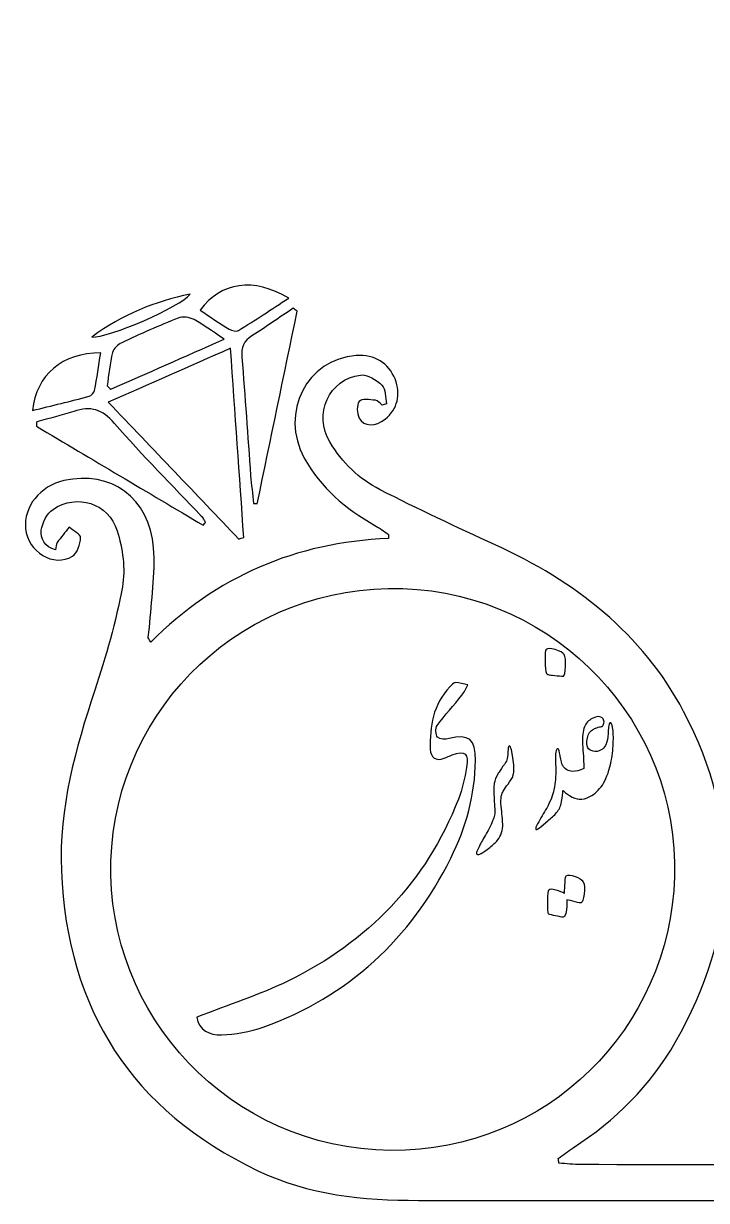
# Model space of a CAD drawing. Header units: millimetres. Extents: x -18.3 to 19.4, y -18.4 to 18.2.
# Drawn here: x -18.26 to -7.66, y -18.4 to -0.12 of the extents above; entities that cross this region are included whole.
import ezdxf

# ---------------------------------------------------------------- set-up
doc = ezdxf.new("R2010")
doc.units = ezdxf.units.MM
doc.header["$MEASUREMENT"] = 0
doc.layers.add('Layer 1', color=7, linetype='Continuous')

msp = doc.modelspace()

# ---------------------------------------------------------------- linework, layer by layer
at = {"layer": 'Layer 1', "color": 250}
for points, knots in [([(-9.9522, -17.8255), (-9.8384, -17.8336), (-9.7245, -17.8481), (-9.6106, -17.8481), (-6.649, -17.8499), (-3.6873, -17.851), (-0.7255, -17.851), (4.812, -17.8512), (10.3496, -17.8499), (15.887, -17.8524), (16.6688, -17.8526), (17.3644, -17.6315), (17.9398, -17.0907), (18.5201, -16.5446), (18.8246, -15.8651), (18.8253, -15.0705), (18.8285, -11.3514), (18.8214, 7.1841), (18.8165, 10.9029), (18.8161, 10.9776), (18.7978, 11.0521), (18.7837, 11.1552), (18.6616, 11.0658), (18.5748, 10.9985), (18.4845, 10.9369), (17.9469, 10.5698), (17.3203, 10.6531), (16.8896, 11.1499), (16.7732, 11.2842), (16.6709, 11.4309), (16.5495, 11.5602), (16.3618, 11.7599), (16.0472, 11.7906), (15.8401, 11.6316), (15.7117, 11.5325), (15.6058, 11.4234), (15.729, 11.238), (15.7649, 11.1844), (15.7529, 11.0859), (15.7335, 11.0159), (15.7272, 10.9927), (15.6101, 10.9674), (15.5787, 10.9907), (15.5205, 11.0334), (15.4605, 11.1066), (15.4485, 11.175), (15.3896, 11.5222), (15.664, 11.9096), (16.0235, 11.9911), (16.1802, 12.0265), (16.3421, 12.0374), (16.5216, 12.0622), (16.504, 12.1299), (16.4977, 12.1887), (16.4733, 12.2381), (16.2645, 12.6602), (16.3537, 13.0449), (16.6187, 13.4057), (16.7587, 13.5965), (16.9351, 13.7663), (17.0466, 13.9721), (17.1559, 14.1746), (17.2212, 14.4067), (17.272, 14.6335), (17.3038, 14.7742), (17.2378, 14.9082), (17.0674, 14.9728), (17.0455, 14.9307), (17.0117, 14.8951), (17.0099, 14.858), (17.0007, 14.6709), (16.8769, 14.6159), (16.7234, 14.6207), (16.5583, 14.6258), (16.4454, 14.7087), (16.4225, 14.8887), (16.3936, 15.1197), (16.5283, 15.3374), (16.7499, 15.4072), (17.0092, 15.4887), (17.2787, 15.3987), (17.3863, 15.183), (17.562, 14.83), (17.4816, 14.4828), (17.315, 14.1584), (17.2117, 13.9563), (17.0501, 13.7844), (16.9242, 13.5927), (16.8268, 13.4447), (16.7287, 13.2936), (16.6571, 13.1324), (16.4264, 12.6129), (16.6049, 12.1211), (17.0974, 11.8453), (17.2141, 11.9574), (17.3274, 12.0658), (17.4756, 12.2083), (17.5077, 12.0948), (17.5249, 12.0554), (17.5302, 12.0145), (17.5627, 11.7545), (17.6213, 11.5081), (17.9126, 11.4208), (18.2125, 11.3308), (18.5953, 11.449), (18.7752, 11.6911), (18.9357, 11.9071), (19.019, 12.1558), (19.0609, 12.4763), (18.9555, 12.4328), (18.892, 12.4092), (18.8309, 12.3808), (18.2813, 12.1278), (17.6957, 12.358), (17.5426, 12.888), (17.417, 13.3227), (17.756, 13.7214), (18.1973, 13.6339), (18.3106, 13.6116), (18.446, 13.5106), (18.4976, 13.4084), (18.6161, 13.1731), (18.4683, 12.9972), (18.1688, 12.9965), (18.1084, 12.81), (18.2047, 12.7047), (18.3646, 12.6464), (18.5723, 12.5706), (18.8302, 12.6708), (18.9555, 12.8899), (19.1615, 13.252), (19.1604, 13.6296), (18.9667, 13.9955), (18.8493, 14.2178), (18.6221, 14.2515), (18.3878, 14.2529), (18.3504, 14.5072), (18.5558, 14.5618), (18.7117, 14.657), (18.6129, 14.8886), (18.3938, 14.8303), (18.1726, 14.9148), (18.4249, 15.116), (18.6743, 15.2685), (18.8613, 15.4767), (19.0511, 15.688), (19.1802, 15.9537), (19.353, 16.2228), (19.3601, 16.1392), (19.3721, 16.0669), (19.3721, 15.9946), (19.3724, 15.1113), (19.3686, 14.2284), (19.371, 13.3453), (19.3728, 12.7734), (19.2578, 12.2264), (19.0472, 11.697), (19.0183, 11.6247), (19.0038, 11.5464), (18.9826, 11.4711), (18.9964, 11.453), (19.0105, 11.4348), (19.0242, 11.4168), (19.1283, 11.4607), (19.232, 11.5044), (19.3626, 11.5595), (19.3696, 11.4669), (19.3834, 11.3685), (19.3834, 11.27), (19.3844, 7.425), (19.3873, -11.2368), (19.3834, -15.0818), (19.3813, -16.9005), (17.8809, -18.4019), (16.0616, -18.4023), (6.6643, -18.4044), (-2.7332, -18.4012), (-12.1307, -18.403), (-12.9923, -18.4034), (-13.8376, -18.3198), (-14.6248, -17.9426), (-16.5796, -17.0057), (-17.5856, -15.446), (-17.6766, -13.2818), (-17.7176, -12.3041), (-17.4568, -11.3907), (-17.1577, -10.4778), (-16.9852, -9.9514), (-16.8279, -9.4153), (-16.7291, -8.8717), (-16.6784, -8.5937), (-16.7247, -8.2747), (-16.81, -8.0001), (-16.9435, -7.5701), (-17.4351, -7.419), (-17.806, -7.6687), (-17.8999, -7.732), (-17.9735, -7.8767), (-17.9877, -7.9925), (-18.0032, -8.1169), (-17.9374, -8.2509), (-17.765, -8.2988), (-17.7559, -8.2509), (-17.7592, -8.2109), (-17.7414, -8.1854), (-17.6841, -8.1031), (-17.619, -8.0263), (-17.557, -7.9474), (-17.4932, -8.0014), (-17.3747, -8.0579), (-17.3771, -8.1089), (-17.3816, -8.2088), (-17.4267, -8.3501), (-17.5023, -8.396), (-17.7971, -8.5751), (-18.1989, -8.3292), (-18.232, -7.9674), (-18.2633, -7.6246), (-18.0081, -7.3055), (-17.6356, -7.2215), (-16.9087, -7.0572), (-16.3079, -7.4854), (-16.2449, -8.2674), (-16.2121, -8.6746), (-16.2826, -9.0905), (-16.3079, -9.5021), (-16.311, -9.5531), (-16.3254, -9.6038), (-16.3309, -9.6551), (-16.332, -9.6668), (-16.3179, -9.6799), (-16.2881, -9.7334), (-15.2722, -8.7129), (-14.0396, -8.1796), (-12.5998, -8.1211), (-12.6, -8.0997), (-12.6, -8.0783), (-12.6001, -8.057), (-12.6698, -8.0101), (-12.7371, -7.9585), (-12.81, -7.9171), (-13.2622, -7.6601), (-13.6519, -7.3365), (-13.9052, -6.8728), (-14.2915, -6.1663), (-13.8666, -5.3315), (-13.0983, -5.2795), (-12.8178, -5.2605), (-12.5932, -5.3963), (-12.4964, -5.6429), (-12.4027, -5.882), (-12.4583, -6.1112), (-12.6476, -6.2658), (-12.7952, -6.3864), (-12.9826, -6.3885), (-13.0532, -6.2497), (-13.0897, -6.178), (-13.0959, -6.0467), (-13.0526, -5.9923), (-13.0167, -5.9468), (-12.8882, -5.9658), (-12.8021, -5.973), (-12.7659, -5.9761), (-12.7329, -6.0226), (-12.6986, -6.0494), (-12.6757, -6.0433), (-12.6529, -6.0371), (-12.6301, -6.0313), (-12.6511, -5.9309), (-12.6402, -5.7994), (-12.7007, -5.7387), (-12.7841, -5.6551), (-12.9281, -5.5689), (-13.0343, -5.5816), (-13.5228, -5.6409), (-13.764, -6.1962), (-13.5086, -6.6213), (-13.3161, -6.9421), (-13.0543, -7.1967), (-12.7276, -7.3638), (-12.1405, -7.6638), (-11.5436, -7.9447), (-10.9437, -8.2182), (-9.7026, -8.7842), (-8.6601, -9.5914), (-8.0166, -10.8085), (-7.1072, -12.5283), (-7.1698, -14.2513), (-8.142, -15.9424), (-8.5356, -16.6274), (-9.0759, -17.162), (-9.7338, -17.5871), (-9.8129, -17.6382), (-9.8875, -17.6961), (-9.9645, -17.7508), (-9.9603, -17.7755), (-9.9562, -17.8008), (-9.9522, -17.8255)], [0, 0, 0, 0, 0.010101, 0.010101, 0.010101, 0.020202, 0.020202, 0.020202, 0.030303, 0.030303, 0.030303, 0.040404, 0.040404, 0.040404, 0.0505051, 0.0505051, 0.0505051, 0.0606061, 0.0606061, 0.0606061, 0.0707071, 0.0707071, 0.0707071, 0.0808081, 0.0808081, 0.0808081, 0.0909091, 0.0909091, 0.0909091, 0.1010101, 0.1010101, 0.1010101, 0.1111111, 0.1111111, 0.1111111, 0.1212121, 0.1212121, 0.1212121, 0.1313131, 0.1313131, 0.1313131, 0.1414141, 0.1414141, 0.1414141, 0.1515152, 0.1515152, 0.1515152, 0.1616162, 0.1616162, 0.1616162, 0.1717172, 0.1717172, 0.1717172, 0.1818182, 0.1818182, 0.1818182, 0.1919192, 0.1919192, 0.1919192, 0.2020202, 0.2020202, 0.2020202, 0.2121212, 0.2121212, 0.2121212, 0.2222222, 0.2222222, 0.2222222, 0.2323232, 0.2323232, 0.2323232, 0.2424242, 0.2424242, 0.2424242, 0.2525253, 0.2525253, 0.2525253, 0.2626263, 0.2626263, 0.2626263, 0.2727273, 0.2727273, 0.2727273, 0.2828283, 0.2828283, 0.2828283, 0.2929293, 0.2929293, 0.2929293, 0.3030303, 0.3030303, 0.3030303, 0.3131313, 0.3131313, 0.3131313, 0.3232323, 0.3232323, 0.3232323, 0.3333333, 0.3333333, 0.3333333, 0.3434343, 0.3434343, 0.3434343, 0.3535354, 0.3535354, 0.3535354, 0.3636364, 0.3636364, 0.3636364, 0.3737374, 0.3737374, 0.3737374, 0.3838384, 0.3838384, 0.3838384, 0.3939394, 0.3939394, 0.3939394, 0.4040404, 0.4040404, 0.4040404, 0.4141414, 0.4141414, 0.4141414, 0.4242424, 0.4242424, 0.4242424, 0.4343434, 0.4343434, 0.4343434, 0.4444444, 0.4444444, 0.4444444, 0.4545455, 0.4545455, 0.4545455, 0.4646465, 0.4646465, 0.4646465, 0.4747475, 0.4747475, 0.4747475, 0.4848485, 0.4848485, 0.4848485, 0.4949495, 0.4949495, 0.4949495, 0.5050505, 0.5050505, 0.5050505, 0.5151515, 0.5151515, 0.5151515, 0.5252525, 0.5252525, 0.5252525, 0.5353535, 0.5353535, 0.5353535, 0.5454545, 0.5454545, 0.5454545, 0.5555556, 0.5555556, 0.5555556, 0.5656566, 0.5656566, 0.5656566, 0.5757576, 0.5757576, 0.5757576, 0.5858586, 0.5858586, 0.5858586, 0.5959596, 0.5959596, 0.5959596, 0.6060606, 0.6060606, 0.6060606, 0.6161616, 0.6161616, 0.6161616, 0.6262626, 0.6262626, 0.6262626, 0.6363636, 0.6363636, 0.6363636, 0.6464646, 0.6464646, 0.6464646, 0.6565657, 0.6565657, 0.6565657, 0.6666667, 0.6666667, 0.6666667, 0.6767677, 0.6767677, 0.6767677, 0.6868687, 0.6868687, 0.6868687, 0.6969697, 0.6969697, 0.6969697, 0.7070707, 0.7070707, 0.7070707, 0.7171717, 0.7171717, 0.7171717, 0.7272727, 0.7272727, 0.7272727, 0.7373737, 0.7373737, 0.7373737, 0.7474747, 0.7474747, 0.7474747, 0.7575758, 0.7575758, 0.7575758, 0.7676768, 0.7676768, 0.7676768, 0.7777778, 0.7777778, 0.7777778, 0.7878788, 0.7878788, 0.7878788, 0.7979798, 0.7979798, 0.7979798, 0.8080808, 0.8080808, 0.8080808, 0.8181818, 0.8181818, 0.8181818, 0.8282828, 0.8282828, 0.8282828, 0.8383838, 0.8383838, 0.8383838, 0.8484848, 0.8484848, 0.8484848, 0.8585859, 0.8585859, 0.8585859, 0.8686869, 0.8686869, 0.8686869, 0.8787879, 0.8787879, 0.8787879, 0.8888889, 0.8888889, 0.8888889, 0.8989899, 0.8989899, 0.8989899, 0.9090909, 0.9090909, 0.9090909, 0.9191919, 0.9191919, 0.9191919, 0.9292929, 0.9292929, 0.9292929, 0.9393939, 0.9393939, 0.9393939, 0.9494949, 0.9494949, 0.9494949, 0.959596, 0.959596, 0.959596, 0.969697, 0.969697, 0.969697, 0.979798, 0.979798, 0.979798, 0.989899, 0.989899, 0.989899, 1, 1, 1, 1]), ([(-15.5222, -4.5726), (-15.1963, -4.1347), (-14.6968, -4.0641), (-14.1457, -4.3862), (-14.4177, -4.5633), (-14.6691, -4.7311), (-14.9261, -4.8892), (-14.9587, -4.9095), (-15.0309, -4.8944), (-15.0697, -4.8705), (-15.2196, -4.7796), (-15.3632, -4.6787), (-15.5222, -4.5726)], [0, 0, 0, 0, 0.25, 0.25, 0.25, 0.5, 0.5, 0.5, 0.75, 0.75, 0.75, 1, 1, 1, 1]), ([(-15.6787, -4.3269), (-15.8175, -4.5182), (-16.9482, -5.009), (-17.2059, -4.9911), (-16.7206, -4.6408), (-16.222, -4.4341), (-15.6787, -4.3269)], [0, 0, 0, 0, 0.5, 0.5, 0.5, 1, 1, 1, 1]), ([(-14.0138, -4.5878), (-14.2208, -5.5855), (-14.4279, -6.5834), (-14.6349, -7.5811), (-14.6541, -7.5791), (-14.6732, -7.577), (-14.6924, -7.575), (-14.7078, -7.431), (-14.7271, -7.2873), (-14.7379, -7.1433), (-14.7837, -6.5308), (-14.8227, -5.9176), (-14.8746, -5.3057), (-14.8875, -5.1535), (-14.8462, -5.0531), (-14.7179, -4.9718), (-14.5012, -4.8351), (-14.2911, -4.688), (-14.0784, -4.5453), (-14.0568, -4.5595), (-14.0353, -4.5736), (-14.0138, -4.5878)], [0, 0, 0, 0, 0.1428571, 0.1428571, 0.1428571, 0.2857143, 0.2857143, 0.2857143, 0.4285714, 0.4285714, 0.4285714, 0.5714286, 0.5714286, 0.5714286, 0.7142857, 0.7142857, 0.7142857, 0.8571429, 0.8571429, 0.8571429, 1, 1, 1, 1]), ([(-16.9663, -5.7511), (-16.9402, -5.5772), (-16.9244, -5.4008), (-16.8827, -5.2309), (-16.868, -5.1714), (-16.799, -5.1076), (-16.739, -5.0793), (-16.4505, -4.944), (-16.1596, -4.8133), (-15.8627, -4.6976), (-15.7929, -4.6705), (-15.6855, -4.6845), (-15.6166, -4.7203), (-15.474, -4.7945), (-15.3458, -4.8957), (-15.1514, -5.0267), (-15.7741, -5.3016), (-16.3415, -5.552), (-16.909, -5.8025), (-16.928, -5.7853), (-16.9471, -5.7681), (-16.9663, -5.7511)], [0, 0, 0, 0, 0.1428571, 0.1428571, 0.1428571, 0.2857143, 0.2857143, 0.2857143, 0.4285714, 0.4285714, 0.4285714, 0.5714286, 0.5714286, 0.5714286, 0.7142857, 0.7142857, 0.7142857, 0.8571429, 0.8571429, 0.8571429, 1, 1, 1, 1]), ([(-18.1252, -6.1328), (-18.0669, -5.5789), (-17.658, -5.2334), (-17.0656, -5.2392), (-17.0966, -5.4366), (-17.1232, -5.6298), (-17.16, -5.8214), (-17.1669, -5.8565), (-17.2105, -5.9027), (-17.2456, -5.9121), (-17.534, -5.9888), (-17.8242, -6.0584), (-18.1252, -6.1328)], [0, 0, 0, 0, 0.25, 0.25, 0.25, 0.5, 0.5, 0.5, 0.75, 0.75, 0.75, 1, 1, 1, 1]), ([(-14.9214, -8.13), (-15.5834, -7.4355), (-16.2456, -6.741), (-16.9499, -6.0023), (-16.3088, -5.7205), (-15.711, -5.4576), (-15.0489, -5.1665), (-14.9786, -6.1769), (-14.9116, -7.1409), (-14.8445, -8.1045), (-14.8703, -8.1131), (-14.8958, -8.1213), (-14.9214, -8.13)], [0, 0, 0, 0, 0.25, 0.25, 0.25, 0.5, 0.5, 0.5, 0.75, 0.75, 0.75, 1, 1, 1, 1]), ([(-15.4748, -7.9153), (-16.3375, -7.4031), (-17.2001, -6.8905), (-18.063, -6.3781), (-18.0618, -6.3544), (-18.0604, -6.3306), (-18.0592, -6.3069), (-17.867, -6.2545), (-17.6717, -6.2114), (-17.4833, -6.1477), (-17.2231, -6.0595), (-17.0422, -6.1112), (-16.8506, -6.3337), (-16.4211, -6.8329), (-15.9522, -7.2977), (-15.4999, -7.7772), (-15.4758, -7.8027), (-15.4575, -7.834), (-15.4365, -7.8627), (-15.4492, -7.8802), (-15.4621, -7.8978), (-15.4748, -7.9153)], [0, 0, 0, 0, 0.1428571, 0.1428571, 0.1428571, 0.2857143, 0.2857143, 0.2857143, 0.4285714, 0.4285714, 0.4285714, 0.5714286, 0.5714286, 0.5714286, 0.7142857, 0.7142857, 0.7142857, 0.8571429, 0.8571429, 0.8571429, 1, 1, 1, 1]), ([(-12.5634, -17.6276), (-10.1225, -17.6364), (-8.2309, -15.7265), (-8.1584, -13.3776), (-8.0844, -10.9929), (-9.9767, -8.9785), (-12.3738, -8.8996), (-14.8083, -8.8193), (-16.8342, -10.7111), (-16.9062, -13.1343), (-16.9769, -15.5258), (-15.0697, -17.6004), (-12.5634, -17.6276)], [0, 0, 0, 0, 0.25, 0.25, 0.25, 0.5, 0.5, 0.5, 0.75, 0.75, 0.75, 1, 1, 1, 1]), ([(-10.1462, -10.2164), (-10.1594, -10.1912), (-10.1665, -10.125), (-10.168, -10.0175), (-10.1687, -9.9107), (-10.1635, -9.8539), (-10.1505, -9.8473), (-10.1306, -9.8236), (-10.0839, -9.8236), (-10.0099, -9.8471), (-9.9358, -9.8708), (-9.8901, -9.8953), (-9.8721, -9.9215), (-9.8527, -9.9583), (-9.8455, -10.0214), (-9.8495, -10.1116), (-9.8534, -10.2015), (-9.8647, -10.2515), (-9.883, -10.2611), (-9.892, -10.2611), (-9.9234, -10.2584), (-9.9788, -10.2525), (-10.0341, -10.2474), (-10.0746, -10.2426), (-10.1014, -10.2391), (-10.1249, -10.2366), (-10.1396, -10.2295), (-10.1462, -10.2164)], [0, 0, 0, 0, 0.1111111, 0.1111111, 0.1111111, 0.2222222, 0.2222222, 0.2222222, 0.3333333, 0.3333333, 0.3333333, 0.4444444, 0.4444444, 0.4444444, 0.5555556, 0.5555556, 0.5555556, 0.6666667, 0.6666667, 0.6666667, 0.7777778, 0.7777778, 0.7777778, 0.8888889, 0.8888889, 0.8888889, 1, 1, 1, 1]), ([(-15.5751, -15.5593), (-15.0803, -15.3646), (-14.5989, -15.2115), (-14.1502, -14.9915), (-12.9185, -14.388), (-12.0171, -13.4599), (-11.5128, -12.1707), (-11.4512, -12.0133), (-11.4144, -11.8438), (-11.3847, -11.6767), (-11.3459, -11.4603), (-11.4081, -11.4125), (-11.61, -11.4835), (-11.6519, -11.4982), (-11.6921, -11.5172), (-11.7333, -11.5338), (-11.8687, -11.5885), (-11.9447, -11.5179), (-11.9487, -11.3969), (-11.9604, -11.0414), (-11.9073, -10.7003), (-11.6464, -10.4272), (-11.621, -10.4006), (-11.5905, -10.3597), (-11.5623, -10.3593), (-11.4964, -10.3593), (-11.4307, -10.3799), (-11.3651, -10.3921), (-11.3957, -10.4468), (-11.4195, -10.5071), (-11.4583, -10.5554), (-11.585, -10.7134), (-11.7238, -10.8622), (-11.8426, -11.0255), (-11.8722, -11.0666), (-11.8677, -11.1695), (-11.8356, -11.2074), (-11.8068, -11.2419), (-11.7144, -11.2444), (-11.6575, -11.2302), (-11.351, -11.1534), (-11.242, -11.2343), (-11.2473, -11.5668), (-11.2557, -12.1022), (-11.3929, -12.61), (-11.63, -13.0857), (-12.2554, -14.3415), (-13.2179, -15.2323), (-14.5422, -15.7124), (-14.7471, -15.7868), (-14.9739, -15.8221), (-15.1926, -15.8313), (-15.3724, -15.8386), (-15.54, -15.7622), (-15.5751, -15.5593)], [0, 0, 0, 0, 0.0555556, 0.0555556, 0.0555556, 0.1111111, 0.1111111, 0.1111111, 0.1666667, 0.1666667, 0.1666667, 0.2222222, 0.2222222, 0.2222222, 0.2777778, 0.2777778, 0.2777778, 0.3333333, 0.3333333, 0.3333333, 0.3888889, 0.3888889, 0.3888889, 0.4444444, 0.4444444, 0.4444444, 0.5, 0.5, 0.5, 0.5555556, 0.5555556, 0.5555556, 0.6111111, 0.6111111, 0.6111111, 0.6666667, 0.6666667, 0.6666667, 0.7222222, 0.7222222, 0.7222222, 0.7777778, 0.7777778, 0.7777778, 0.8333333, 0.8333333, 0.8333333, 0.8888889, 0.8888889, 0.8888889, 0.9444444, 0.9444444, 0.9444444, 1, 1, 1, 1]), ([(-9.8956, -11.6433), (-9.8956, -11.6433), (-9.895, -11.6445), (-9.895, -11.6445), (-9.895, -11.6445), (-9.8944, -11.6457), (-9.8944, -11.6457), (-9.8944, -11.6457), (-9.8943, -11.6457), (-9.8943, -11.6457), (-9.8599, -11.7054), (-9.8092, -11.736), (-9.742, -11.7391), (-9.6883, -11.7414), (-9.6288, -11.726), (-9.5644, -11.6918), (-9.5636, -11.6771), (-9.5663, -11.614), (-9.5729, -11.503), (-9.5793, -11.4362), (-9.5823, -11.3749), (-9.584, -11.3198), (-9.5902, -11.2013), (-9.5808, -11.1107), (-9.5567, -11.0483), (-9.5317, -10.9897), (-9.4912, -10.9456), (-9.4345, -10.9164), (-9.4014, -10.8988), (-9.3697, -10.8898), (-9.3409, -10.8888), (-9.3121, -10.8884), (-9.2872, -10.8999), (-9.2665, -10.9226), (-9.2543, -10.9394), (-9.2501, -10.9619), (-9.2537, -10.9888), (-9.2583, -11.0159), (-9.2676, -11.0331), (-9.2817, -11.0404), (-9.2939, -11.0425), (-9.314, -11.0466), (-9.3432, -11.0529), (-9.3727, -11.0632), (-9.3962, -11.0721), (-9.4121, -11.0807), (-9.4638, -11.1075), (-9.4966, -11.1541), (-9.5107, -11.2199), (-9.524, -11.2871), (-9.5215, -11.3377), (-9.5034, -11.3721), (-9.4912, -11.3953), (-9.4644, -11.4125), (-9.4215, -11.4235), (-9.3817, -11.4348), (-9.3402, -11.4293), (-9.2964, -11.4066), (-9.2411, -11.3777), (-9.2068, -11.3119), (-9.1929, -11.2095), (-9.1901, -11.1982), (-9.1871, -11.1465), (-9.1837, -11.0552), (-9.1797, -11.0094), (-9.171, -10.9856), (-9.1571, -10.9839), (-9.1411, -10.9812), (-9.1287, -11.0049), (-9.12, -11.0549), (-9.1088, -11.1268), (-9.1048, -11.2106), (-9.1093, -11.3064), (-9.1131, -11.4049), (-9.1259, -11.5069), (-9.1469, -11.6116), (-9.1827, -11.7625), (-9.226, -11.8755), (-9.2775, -11.9506), (-9.3322, -12.0308), (-9.3962, -12.0898), (-9.4703, -12.1284), (-9.532, -12.1608), (-9.587, -12.1745), (-9.6357, -12.169), (-9.6804, -12.1672), (-9.731, -12.15), (-9.789, -12.1153), (-9.8097, -12.1008), (-9.8291, -12.0866), (-9.8483, -12.0712), (-9.8631, -12.0593), (-9.8768, -12.0469), (-9.8892, -12.0336), (-9.8942, -12.0792), (-9.9012, -12.137), (-9.9102, -12.2072), (-9.9184, -12.2499), (-9.9281, -12.282), (-9.9386, -12.3034), (-9.953, -12.3317), (-9.9698, -12.3568), (-9.988, -12.3788), (-10.0068, -12.4012), (-10.0287, -12.4226), (-10.0532, -12.444), (-10.0776, -12.4646), (-10.1025, -12.486), (-10.1267, -12.5074), (-10.1267, -12.5074), (-10.2256, -12.5945), (-10.2256, -12.5945), (-10.2678, -12.6266), (-10.295, -12.6431), (-10.3086, -12.642), (-10.3167, -12.6261), (-10.3086, -12.5963), (-10.2833, -12.5522), (-10.2603, -12.5125), (-10.2369, -12.4715), (-10.2128, -12.4312), (-10.1891, -12.3895), (-10.165, -12.3485), (-10.1408, -12.3085), (-10.0831, -12.1973), (-10.0461, -12.1029), (-10.0302, -12.0237), (-10.0177, -11.9633), (-10.0108, -11.9116), (-10.008, -11.8693), (-10.005, -11.8445), (-10.0025, -11.8028), (-10.0005, -11.7446), (-10.0005, -11.7446), (-10.0059, -11.554), (-10.0059, -11.554), (-10.0075, -11.5092), (-10.0059, -11.4714), (-10.0012, -11.4414), (-9.9975, -11.4121), (-9.9893, -11.3946), (-9.976, -11.3891), (-9.9617, -11.3891), (-9.9519, -11.3983), (-9.9475, -11.4183), (-9.9406, -11.4621), (-9.9351, -11.4917), (-9.9328, -11.5048), (-9.9203, -11.5721), (-9.9076, -11.6182), (-9.8956, -11.6433)], [0, 0, 0, 0, 0.02, 0.02, 0.02, 0.04, 0.04, 0.04, 0.06, 0.06, 0.06, 0.08, 0.08, 0.08, 0.1, 0.1, 0.1, 0.12, 0.12, 0.12, 0.14, 0.14, 0.14, 0.16, 0.16, 0.16, 0.18, 0.18, 0.18, 0.2, 0.2, 0.2, 0.22, 0.22, 0.22, 0.24, 0.24, 0.24, 0.26, 0.26, 0.26, 0.28, 0.28, 0.28, 0.3, 0.3, 0.3, 0.32, 0.32, 0.32, 0.34, 0.34, 0.34, 0.36, 0.36, 0.36, 0.38, 0.38, 0.38, 0.4, 0.4, 0.4, 0.42, 0.42, 0.42, 0.44, 0.44, 0.44, 0.46, 0.46, 0.46, 0.48, 0.48, 0.48, 0.5, 0.5, 0.5, 0.52, 0.52, 0.52, 0.54, 0.54, 0.54, 0.56, 0.56, 0.56, 0.58, 0.58, 0.58, 0.6, 0.6, 0.6, 0.62, 0.62, 0.62, 0.64, 0.64, 0.64, 0.66, 0.66, 0.66, 0.68, 0.68, 0.68, 0.7, 0.7, 0.7, 0.72, 0.72, 0.72, 0.74, 0.74, 0.74, 0.76, 0.76, 0.76, 0.78, 0.78, 0.78, 0.8, 0.8, 0.8, 0.82, 0.82, 0.82, 0.84, 0.84, 0.84, 0.86, 0.86, 0.86, 0.88, 0.88, 0.88, 0.9, 0.9, 0.9, 0.92, 0.92, 0.92, 0.94, 0.94, 0.94, 0.96, 0.96, 0.96, 0.98, 0.98, 0.98, 1, 1, 1, 1]), ([(-10.6882, -11.4056), (-10.6384, -11.6406), (-10.64, -11.7949), (-10.6926, -11.8675), (-10.7673, -11.9686), (-10.8114, -12.0322), (-10.8245, -12.0598), (-10.8374, -12.0884), (-10.8449, -12.1094), (-10.8472, -12.1222), (-10.8534, -12.1663), (-10.8537, -12.2193), (-10.8494, -12.2816), (-10.8368, -12.3981), (-10.8281, -12.4881), (-10.8242, -12.5517), (-10.8208, -12.6509), (-10.8476, -12.7368), (-10.9044, -12.8094), (-10.9332, -12.8418), (-10.9741, -12.879), (-11.0271, -12.9197), (-11.0812, -12.9644), (-11.126, -12.9959), (-11.1602, -13.0138), (-11.1883, -13.0327), (-11.2109, -13.0359), (-11.2281, -13.023), (-11.2358, -13.0138), (-11.2318, -12.9934), (-11.2164, -12.9614), (-11.2105, -12.9497), (-11.1985, -12.9252), (-11.1806, -12.8866), (-11.1627, -12.8494), (-11.1275, -12.7853), (-11.0758, -12.6968), (-11.0417, -12.6334), (-11.0231, -12.5997), (-11.0208, -12.5958), (-11.0208, -12.5958), (-11.0208, -12.5957), (-11.0208, -12.5957), (-11.0208, -12.5957), (-11.0207, -12.5956), (-11.0207, -12.5956), (-10.9795, -12.5124), (-10.9554, -12.447), (-10.948, -12.3992), (-10.9452, -12.3847), (-10.9489, -12.3127), (-10.9573, -12.1842), (-10.9648, -12.055), (-10.9648, -11.9686), (-10.9569, -11.9247), (-10.9496, -11.8799), (-10.9289, -11.8276), (-10.8946, -11.7667), (-10.8807, -11.7467), (-10.8562, -11.7109), (-10.821, -11.6601), (-10.7892, -11.6172), (-10.7685, -11.5834), (-10.7592, -11.5595), (-10.7506, -11.5375), (-10.7457, -11.4966), (-10.7444, -11.4373), (-10.7424, -11.3794), (-10.7357, -11.348), (-10.725, -11.3439), (-10.7129, -11.3418), (-10.7003, -11.3625), (-10.6882, -11.4056)], [0, 0, 0, 0, 0.0416667, 0.0416667, 0.0416667, 0.0833333, 0.0833333, 0.0833333, 0.125, 0.125, 0.125, 0.1666667, 0.1666667, 0.1666667, 0.2083333, 0.2083333, 0.2083333, 0.25, 0.25, 0.25, 0.2916667, 0.2916667, 0.2916667, 0.3333333, 0.3333333, 0.3333333, 0.375, 0.375, 0.375, 0.4166667, 0.4166667, 0.4166667, 0.4583333, 0.4583333, 0.4583333, 0.5, 0.5, 0.5, 0.5416667, 0.5416667, 0.5416667, 0.5833333, 0.5833333, 0.5833333, 0.625, 0.625, 0.625, 0.6666667, 0.6666667, 0.6666667, 0.7083333, 0.7083333, 0.7083333, 0.75, 0.75, 0.75, 0.7916667, 0.7916667, 0.7916667, 0.8333333, 0.8333333, 0.8333333, 0.875, 0.875, 0.875, 0.9166667, 0.9166667, 0.9166667, 0.9583333, 0.9583333, 0.9583333, 1, 1, 1, 1]), ([(-10.1158, -13.9501), (-10.1124, -13.9573), (-10.0863, -13.9653), (-10.0379, -13.9757), (-9.9893, -13.9853), (-9.9534, -13.9925), (-9.9306, -13.998), (-9.9052, -14.0039), (-9.888, -14.0046), (-9.8786, -13.9998), (-9.8421, -13.9805), (-9.8253, -13.8919), (-9.8288, -13.7341), (-9.7943, -13.7393), (-9.7513, -13.7497), (-9.7004, -13.7655), (-9.6497, -13.7816), (-9.6177, -13.7862), (-9.6049, -13.7796), (-9.5855, -13.7696), (-9.5703, -13.7238), (-9.5599, -13.6438), (-9.5484, -13.5616), (-9.5542, -13.4989), (-9.5772, -13.4554), (-9.5992, -13.4196), (-9.6407, -13.391), (-9.7022, -13.3696), (-9.7638, -13.3489), (-9.8089, -13.3455), (-9.8378, -13.3607), (-9.8468, -13.3659), (-9.8534, -13.3989), (-9.8564, -13.4606), (-9.8604, -13.5225), (-9.8635, -13.5784), (-9.8666, -13.6287), (-9.9009, -13.6114), (-9.946, -13.5939), (-10.0022, -13.5781), (-10.0587, -13.5609), (-10.0946, -13.5618), (-10.1097, -13.5802), (-10.1202, -13.5853), (-10.126, -13.6445), (-10.1264, -13.7582), (-10.1267, -13.8712), (-10.1236, -13.9353), (-10.1158, -13.9501)], [0, 0, 0, 0, 0.0625, 0.0625, 0.0625, 0.125, 0.125, 0.125, 0.1875, 0.1875, 0.1875, 0.25, 0.25, 0.25, 0.3125, 0.3125, 0.3125, 0.375, 0.375, 0.375, 0.4375, 0.4375, 0.4375, 0.5, 0.5, 0.5, 0.5625, 0.5625, 0.5625, 0.625, 0.625, 0.625, 0.6875, 0.6875, 0.6875, 0.75, 0.75, 0.75, 0.8125, 0.8125, 0.8125, 0.875, 0.875, 0.875, 0.9375, 0.9375, 0.9375, 1, 1, 1, 1])]:
    msp.add_open_spline(points, degree=3, knots=knots, dxfattribs=at)

doc.saveas('drawing.dxf')
